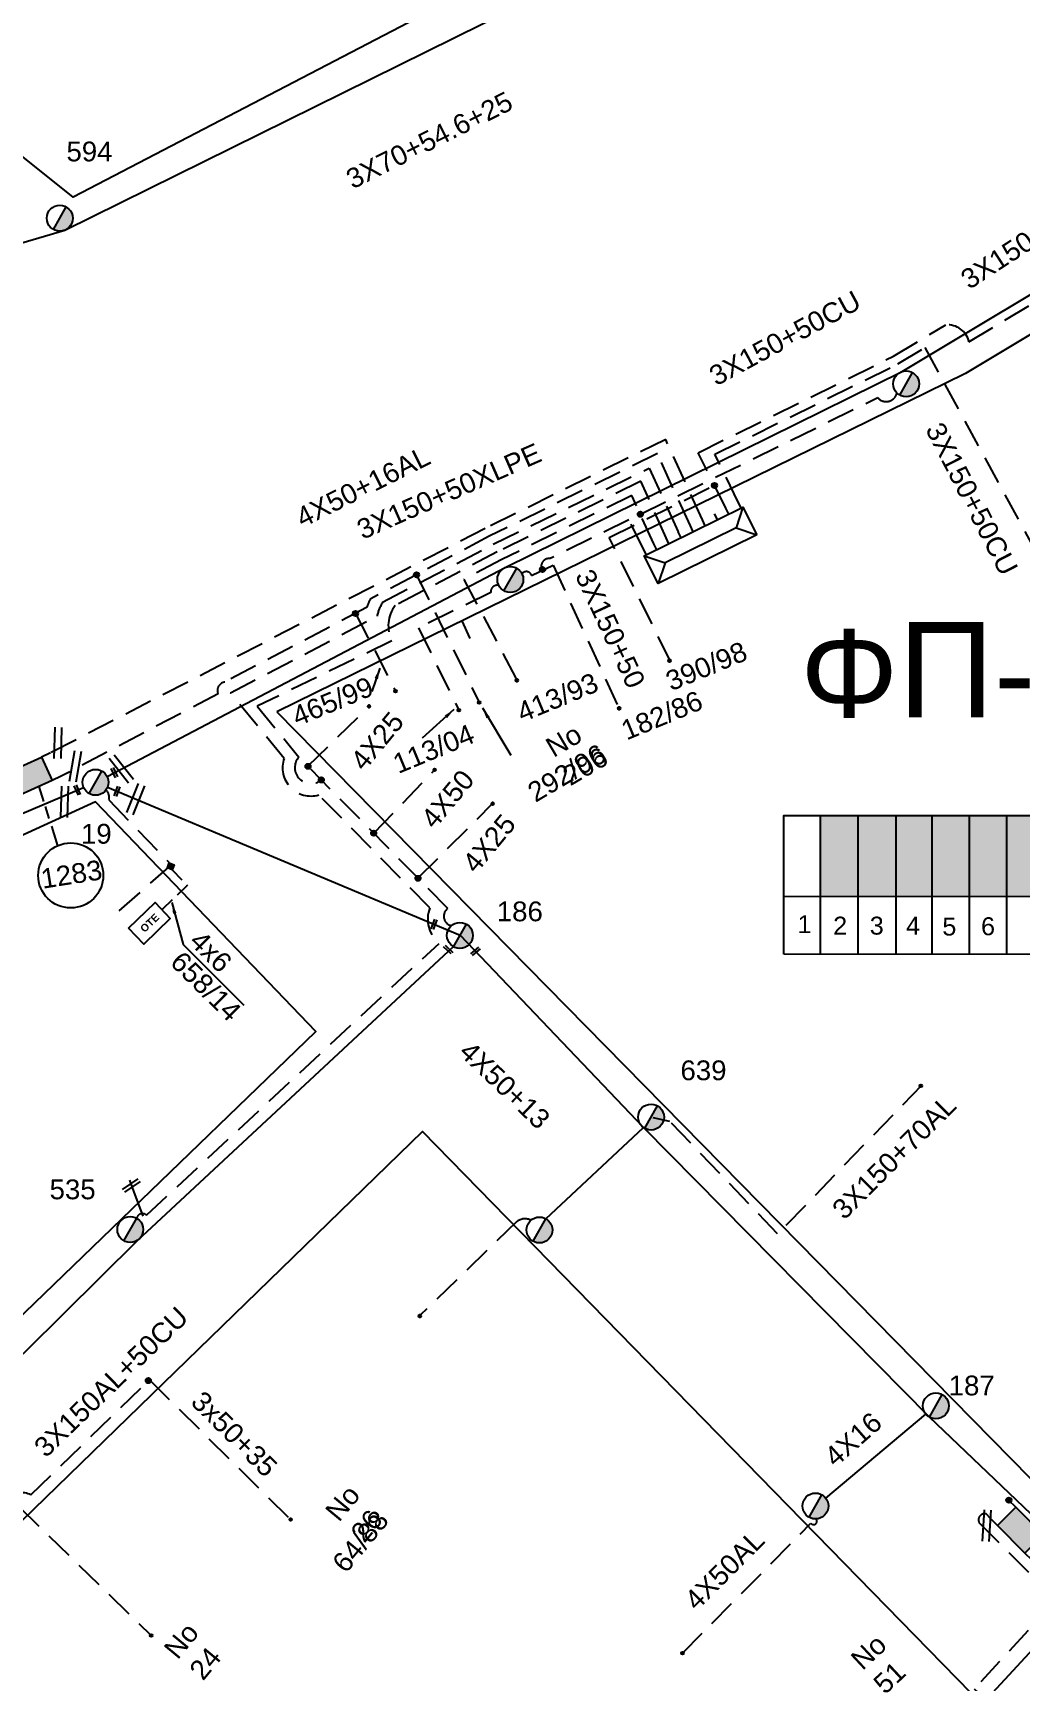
# Model space of a CAD drawing. Header units: millimetres. Extents: x 1421 to 13344, y 800 to 1949.
# Drawn here: x 11735.3 to 11825.2, y 963.7 to 1113.6 of the extents above; entities that cross this region are included whole.
import ezdxf

# ---------------------------------------------------------------- set-up
doc = ezdxf.new("R2010")
doc.units = ezdxf.units.MM
doc.linetypes.add('DASHED', pattern=[19.05, 12.7, -6.35])
for name, color, linetype in [('Link Box 4 Διευθύνσεων', 7, 'Continuous'), ('Pillar OTE', 7, 'Continuous'), ('Άγνωστα', 7, 'Continuous'), ('Γυμνά εναέρια ΧΤ και ΦΟΠ (3Φ)   4x50+16AL', 7, 'Continuous'), ('Εναέρια παροχή ΧΤ 4x16', 7, 'SYN_LINE'), ('Εναέρια παροχή ΧΤ 4x25', 7, 'SYN_LINE'), ('Επιγραφές - Σχήματα', 7, 'Continuous'), ('Καλωδια Χ.Τ. 3x50+35', 7, 'Continuous'), ('Καλώδια ΧΤ   3x150+50CU', 7, 'DASHED'), ('Καλώδια ΧΤ   3x150+70AL', 7, 'DASHED'), ('Καλώδια ΧΤ   3x150AL+50CU', 7, 'DASHED'), ('Μηχανική τομή', 7, 'Continuous'), ('Στύλος ΦΜ', 7, 'Continuous'), ('Στύλος ΦΜ @ 1', 7, 'Continuous'), ('Συνδέσεις', 7, 'Continuous'), ('Συνεστραμμένα ΧΤ   3x70+54.6+25 AL', 7, 'SYN_LINE'), ('Τομή', 7, 'Continuous'), ('Υπογεια Καλωδια Δικτυου ΧΤ 4X25', 7, 'DASHED'), ('Υποσταθμός πόλεως', 7, 'Continuous'), ('Υπόβαθρο ΔΕΗ', 7, 'Continuous'), ('Υπόγεια καλώδια Παροχών ΧΤ   4x50AL', 7, 'DASHED'), ('Υπόγεια καλώδια Παροχών ΧΤ   4x6', 7, 'DASHED')]:
    doc.layers.add(name, color=color, linetype=linetype)
doc.styles.get("Standard").update_dxf_attribs({"font": 'ARIAL.TTF'})
doc.linetypes.add('SYN_LINE', pattern='A,0.5,-0.0001,["/\\/\\/\\/",Standard,S=0.1,R=0,X=0,Y=-0.05],-0.25', length=0.7501)
doc.dimstyles.new('ISO-25', dxfattribs={"dimtxt": 2.5, "dimasz": 2.5, "dimexe": 1.25, "dimexo": 0.625, "dimtad": 1, "dimtxsty": 'Standard', "dimcen": 2.5, "dimadec": 0, "dimazin": 0, "dimtfac": 1, "dimtmove": 0, "dimatfit": 3, "dimfxl": 1, "dimarcsym": 0})

# ---------------------------------------------------------------- blocks, each defined once
blk = doc.blocks.new('LINK BOX 4 ΑΝΑΧΩΡΗΣΕΩΝ')
at = {"layer": 'Link Box 4 Διευθύνσεων', "ltscale": 40}
blk.add_hatch(color=256, dxfattribs=at).paths.add_polyline_path([(-3.54, 0), (-3.54, -4.67), (3.54, -4.67), (3.54, 0)])
for p, q in [((-3.54, 0), (-5.33, 0)), ((5.33, 0), (3.54, 0)), ((-3.54, -4.67), (-5.33, -4.67)), ((5.33, -4.67), (3.54, -4.67))]:
    blk.add_line(p, q, dxfattribs=at)
blk.add_lwpolyline([(-3.54, -4.67), (-3.54, 0), (3.54, 0), (3.54, -4.67)], close=True, dxfattribs=at)
blk = doc.blocks.new('ΥΠΑΡΧΩΝ ΤΣΙΜΕΝΤΕΝΙΟΣ ΣΤΥΛΟΣ')
at = {"layer": 'Στύλος ΦΜ'}
blk.add_hatch(color=7, dxfattribs=at).paths.add_polyline_path([(-1.29, -2.28, 0.574793), (2.62, 0, 0.268822), (1.3, 2.27)])
at = {"layer": 'Στύλος ΦΜ', "color": 7}
blk.add_line((-1.29, -2.28), (1.3, 2.27), dxfattribs=at)
blk.add_circle((0, 0), 2.62, dxfattribs=at)
at = {"layer": 'Στύλος ΦΜ', "flags": 4}
for tag, p in [('ΑΡΙΘΜΟΣ', (-4.68, 8.05)), ('ΤΥΠΟΣ', (-4.91, 3.03))]:
    blk.add_attdef(tag, p, '', height=4, dxfattribs=at)
blk = doc.blocks.new('ΥΠΟΣΤΑΘΜΟΣ ΠΟΛΕΩΣ 9 ΑΝΑΧΩΡΗΣΕΩΝ')
at = {"layer": 'Υποσταθμός πόλεως', "ltscale": 40}
for p, q in [((-9.63, -2.82), (-9.63, -4)), ((-7.12, -2.82), (-7.12, -4)), ((-4.84, -2.82), (-4.84, -4)), ((-2.36, -2.82), (-2.36, -4)), ((0.09, -2.82), (0.09, -4)), ((2.55, -2.82), (2.55, -4)), ((5.02, -2.82), (5.02, -4)), ((7.48, -2.82), (7.48, -4)), ((9.61, -2.82), (9.61, -4))]:
    blk.add_line(p, q, dxfattribs=at)
blk.add_lwpolyline([(-10.02, 2.82), (10.02, 2.82), (10.02, -2.82), (-10.02, -2.82)], close=True, dxfattribs=at)
for points in [[(-7.21, 0), (-10.02, 2.82)], [(-10.02, -2.82), (-7.21, 0)], [(-7.21, 0), (7.21, 0)], [(7.21, 0), (10.02, 2.82)], [(10.02, -2.82), (7.21, 0)]]:
    blk.add_lwpolyline(points, dxfattribs=at)
at = {"layer": 'Υποσταθμός πόλεως', "linetype": 'SYN_LINE', "ltscale": 40, "flags": 1}
for tag, p in [('ΜΕΤΑΣΧΗΜΑΤΙΣΜΟΣ', (10.79, 1.71)), ('ΙΣΧΥΣ', (10.77, -1.08)), ('ΑΡΙΘΜΟΣ', (10.89, -3.8))]:
    blk.add_attdef(tag, p, '', height=1.8, dxfattribs=at)
blk = doc.blocks.new('ΜΗΧΑΝΙΚΗ ΤΟΜΗ')
at = {"layer": 'Μηχανική τομή', "ltscale": 40}
for p, q in [((-1.89, 0.78), (1.89, 0.78)), ((1.89, 0), (-1.89, 0))]:
    blk.add_line(p, q, dxfattribs=at)
blk = doc.blocks.new('_ΣΥΝΔΕΣΗ')
at = {"layer": 'Συνδέσεις', "linetype": 'SYN_LINE', "ltscale": 40}
blk.add_hatch(color=256, dxfattribs=at).paths.add_polyline_path([(0.5, -0.01, 1), (-0.5, -0.01, 1)])
at = {"layer": 'Συνδέσεις'}
blk.add_circle((0, -0.01), 0.5, dxfattribs=at)
blk = doc.blocks.new('ΤΟΜΗ')
at = {"layer": 'Τομή', "ltscale": 40}
for p, q in [((-5.68, 0), (5.68, 0)), ((5.68, -2.33), (-5.68, -2.33))]:
    blk.add_line(p, q, dxfattribs=at)
blk = doc.blocks.new('τομή_')
at = {"layer": 'Επιγραφές - Σχήματα'}
for p, q in [((-1.29, -0.22), (0.13, 0.75)), ((-1.08, -0.46), (0.34, 0.51)), ((-0.66, 0.62), (-0.29, -0.37))]:
    blk.add_line(p, q, dxfattribs=at)
blk = doc.blocks.new('PILLAR ΟΤΕ')
at = {"layer": 'Pillar OTE', "ltscale": 40}
blk.add_lwpolyline([(-3.31, 2.02), (3.39, 2.02), (3.39, -1.99), (-3.31, -1.99)], close=True, dxfattribs=at)
at = {"layer": 'Pillar OTE', "insert": (-1.81, 0.71), "char_height": 1.3575, "width": 109.961, "attachment_point": 1}
blk.add_mtext('{\\fArial|b1|i0|c161|p34;OTE}', dxfattribs=at)
blk = doc.blocks.new('TSONTA XT1')
at = {"ltscale": 40}
h = blk.add_hatch(color=256, dxfattribs=at)
h.dxf.hatch_style = 1
h.paths.add_polyline_path([(595.96, 2487.66), (597.07, 2488.77), (595.96, 2489.87), (594.85, 2488.77)])
blk.add_lwpolyline([(594.85, 2488.77), (595.96, 2489.87), (597.07, 2488.77), (595.96, 2487.66)], close=True, dxfattribs=at)

msp = doc.modelspace()

# ---------------------------------------------------------------- hatches: boundary and pattern name
at = {"layer": 'Καλώδια ΧΤ   3x150+50CU', "linetype": 'DASHED', "ltscale": 0.2}
h = msp.add_hatch(color=133, dxfattribs=at)
h.dxf.hatch_style = 1
h.paths.add_polyline_path([(11810.44003, 1042.43335), (11807.00015, 1042.43356), (11806.99969, 1035.07297), (11810.43956, 1035.06963)])
h = msp.add_hatch(color=1, dxfattribs=at)
h.dxf.hatch_style = 1
h.paths.add_polyline_path([(11813.87959, 1042.43313), (11810.44003, 1042.43335), (11810.43956, 1035.06963), (11813.87913, 1035.06629)])
h = msp.add_hatch(color=2, dxfattribs=at)
h.dxf.hatch_style = 1
h.paths.add_polyline_path([(11817.17715, 1042.43292), (11813.87959, 1042.43313), (11813.87913, 1035.06629), (11817.17669, 1035.06309)])
h = msp.add_hatch(color=5, dxfattribs=at)
h.dxf.hatch_style = 1
h.paths.add_polyline_path([(11820.56315, 1042.43271), (11817.17715, 1042.43292), (11817.17669, 1035.06309), (11820.56269, 1035.0598)])
h = msp.add_hatch(color=30, dxfattribs=at)
h.dxf.hatch_style = 1
h.paths.add_polyline_path([(11823.95979, 1042.4325), (11820.56315, 1042.43271), (11820.56269, 1035.0598), (11823.95933, 1035.0565)])
h = msp.add_hatch(color=6, dxfattribs=at)
h.dxf.hatch_style = 1
h.paths.add_polyline_path([(11827.29684, 1042.43229), (11823.95979, 1042.4325), (11823.95933, 1035.0565), (11827.29638, 1035.05326)])

# ---------------------------------------------------------------- linework, layer by layer
at = {"layer": 'Pillar OTE', "ltscale": 40}
for points in [[(11803.67145, 1029.79348), (11803.67224, 1042.43377), (11834.00532, 1042.43187), (11834.00452, 1029.76412), (11803.67145, 1029.79441)], [(11806.99936, 1029.79109), (11807.00015, 1042.43356)], [(11810.43923, 1029.78765), (11810.44003, 1042.43335)], [(11813.8788, 1029.78422), (11813.87959, 1042.43313)], [(11817.17636, 1029.78092), (11817.17715, 1042.43292)], [(11820.56236, 1029.77754), (11820.56315, 1042.43271)], [(11823.959, 1029.77415), (11823.95979, 1042.4325)], [(11803.67178, 1035.0762), (11834.00485, 1035.04674)]]:
    msp.add_lwpolyline(points, dxfattribs=at)
at = {"layer": 'Άγνωστα', "color": 5}
msp.add_lwpolyline([(11775.11541, 1058.5357), (11774.38481, 1060.15018)], dxfattribs=at)
at = {"layer": 'Άγνωστα', "color": 2, "linetype": 'DASHED', "ltscale": 0.2}
msp.add_lwpolyline([(11773.41382, 1032.40252, -0.650072474), (11773.07572, 1033.96388), (11760.35853, 1046.9049)], format="xyb", dxfattribs=at)
at = {"layer": 'Άγνωστα', "color": 2, "linetype": 'Continuous'}
msp.add_lwpolyline([(11782.01425, 1005.73032), (11790.88408, 1014.0366)], dxfattribs=at)
at = {"layer": 'Άγνωστα', "color": 133, "linetype": 'DASHED', "ltscale": 0.2}
msp.add_lwpolyline([(11734.04872, 979.53307), (11734.04872, 979.53307), (11746.05303, 967.83435)], dxfattribs=at)
at = {"layer": 'Γυμνά εναέρια ΧΤ και ΦΟΠ (3Φ)   4x50+16AL', "color": 30, "linetype": 'Continuous', "ltscale": 0.2}
msp.add_lwpolyline([(11742.08391, 1045.96735), (11778.31532, 1064.98386), (11814.42241, 1082.82139), (11851.42409, 1104.99779)], dxfattribs=at)
at = {"layer": 'Γυμνά εναέρια ΧΤ και ΦΟΠ (3Φ)   4x50+16AL', "color": 151, "linetype": 'Continuous', "ltscale": 0.2}
msp.add_lwpolyline([(11616.86082, 988.98133), (11646.0475, 1003.15693), (11678.56046, 1016.92884), (11712.5539, 1033.38489), (11739.94244, 1044.98844)], dxfattribs=at)
at = {"layer": 'Γυμνά εναέρια ΧΤ και ΦΟΠ (3Φ)   4x50+16AL', "color": 2, "linetype": 'Continuous', "ltscale": 0.2}
msp.add_lwpolyline([(11742.11303, 1044.99243), (11774.20349, 1031.53576), (11790.88375, 1014.03694), (11816.89002, 987.6979), (11831.43244, 973.82734)], dxfattribs=at)
at = {"layer": 'Γυμνά εναέρια ΧΤ και ΦΟΠ (3Φ)   4x50+16AL', "color": 133, "linetype": 'Continuous', "ltscale": 0.2}
msp.add_lwpolyline([(11685.86935, 933.97698), (11702.87475, 951.01742), (11723.6748, 983.20409), (11734.77392, 993.78512), (11744.83312, 1003.76538), (11773.60823, 1030.49158)], dxfattribs=at)
at = {"layer": 'Γυμνά εναέρια ΧΤ και ΦΟΠ (3Φ)   4x50+16AL', "color": 85, "linetype": 'Continuous', "ltscale": 0.2}
msp.add_lwpolyline([(11745.38465, 885.39213), (11772.53352, 912.89316), (11795.98596, 935.06757), (11807.87753, 946.61466), (11832.28992, 973.01835), (11856.35277, 995.10529)], dxfattribs=at)
at = {"layer": 'Εναέρια παροχή ΧΤ 4x16', "color": 2, "linetype": 'SYN_LINE', "ltscale": 15}
msp.add_lwpolyline([(11807.48585, 980.29601), (11816.60141, 987.94611)], dxfattribs=at)
at = {"layer": 'Καλωδια Χ.Τ. 3x50+35', "color": 133, "linetype": 'DASHED', "ltscale": 0.2}
msp.add_lwpolyline([(11745.93498, 991.07751), (11745.93498, 991.07751), (11758.74881, 978.37445)], dxfattribs=at)
at = {"layer": 'Καλώδια ΧΤ   3x150+50CU', "color": 6, "linetype": 'DASHED', "ltscale": 0.2}
msp.add_lwpolyline([(11798.38791, 1070.38507), (11795.88231, 1075.44509), (11813.65556, 1084.22714), (11818.3952, 1087.06778, -0.373201804), (11820.51557, 1085.54055), (11847.64857, 1101.80231), (11850.85622, 1098.36593)], format="xyb", dxfattribs=at)
at = {"layer": 'Καλώδια ΧΤ   3x150+50CU', "color": 85, "linetype": 'DASHED', "ltscale": 0.2}
msp.add_lwpolyline([(11799.51083, 1070.94111), (11797.39591, 1075.3057), (11814.03898, 1083.52426), (11816.50901, 1085.00464), (11827.3845, 1064.99116)], dxfattribs=at)
at = {"layer": 'Καλώδια ΧΤ   3x150+50CU', "color": 133, "linetype": 'DASHED', "ltscale": 0.2}
for points in [[(11790.60804, 1069.84346), (11812.20894, 1080.45186, 0.630003966), (11813.95196, 1080.88628)], [(11732.62734, 978.15256, -0.725537856), (11735.13856, 980.59157), (11745.93498, 991.07751)]]:
    msp.add_lwpolyline(points, format="xyb", dxfattribs=at)
at = {"layer": 'Καλώδια ΧΤ   3x150+50CU', "color": 151, "linetype": 'DASHED', "ltscale": 0.2}
msp.add_lwpolyline([(11796.25323, 1069.32803), (11792.91271, 1076.65671), (11776.49974, 1068.54842), (11736.92433, 1048.12119)], dxfattribs=at)
at = {"layer": 'Καλώδια ΧΤ   3x150+50CU', "color": 1, "linetype": 'DASHED', "ltscale": 0.2}
msp.add_lwpolyline([(11795.15835, 1068.78586), (11792.15961, 1075.36469), (11776.86285, 1067.83551), (11766.01736, 1062.10255, 0.038930616), (11765.69917, 1061.34707), (11752.79368, 1054.57346, 0.494365865), (11752.1758, 1053.49369), (11737.90049, 1046.00111)], format="xyb", dxfattribs=at)
at = {"layer": 'Καλώδια ΧΤ   3x150+50CU', "color": 5, "linetype": 'DASHED', "ltscale": 0.2}
for points in [[(11744.77395, 1005.77289, -0.583093199), (11745.65266, 1006.05513), (11772.28782, 1030.79376, -0.320970371), (11771.44799, 1034.02235), (11761.34579, 1044.30235, -0.609271158), (11758.1843, 1047.62451), (11753.31418, 1053.58176), (11766.64792, 1060.58014), (11766.64792, 1060.58014, -0.081863218), (11767.14983, 1061.834), (11777.22597, 1067.12259), (11791.415, 1074.03175), (11794.05516, 1068.23959)], [(11822.48493, 978.45723), (11822.07926, 978.86522, 0.665206203), (11821.44597, 978.0579), (11828.47973, 971.04798), (11820.98153, 962.93815), (11823.13479, 960.97118), (11809.05845, 945.56164), (11800.71549, 937.62514), (11790.87737, 947.75354)]]:
    msp.add_lwpolyline(points, format="xyb", dxfattribs=at)
at = {"layer": 'Καλώδια ΧΤ   3x150+50CU', "color": 2, "linetype": 'DASHED', "ltscale": 0.2}
for points in [[(11792.94967, 1067.69218), (11790.65419, 1072.84273), (11777.58909, 1066.40968), (11768.29941, 1061.53388, 0.287738565), (11767.99182, 1058.32556), (11755.74891, 1052.3731), (11759.52979, 1047.74823, 0.933781668), (11761.57209, 1045.66998)], [(11780.65389, 1005.59546, 0.27627033), (11779.37842, 1005.4878), (11770.60723, 996.97971)]]:
    msp.add_lwpolyline(points, format="xyb", dxfattribs=at)
at = {"layer": 'Καλώδια ΧΤ   3x150+50CU', "color": 6, "linetype": 'DASHED', "ltscale": 0.2}
msp.add_lwpolyline([(11793.36045, 1056.44187), (11787.77319, 1067.72522), (11797.35543, 1072.47014)], dxfattribs=at)
at = {"layer": 'Καλώδια ΧΤ   3x150+50CU', "color": 133, "linetype": 'DASHED', "ltscale": 0.2}
msp.add_lwpolyline([(11791.84621, 1067.14576), (11789.82028, 1071.55981), (11777.9522, 1065.69677), (11774.55483, 1063.91362), (11779.37444, 1054.731)], dxfattribs=at)
at = {"layer": 'Καλώδια ΧΤ   3x150+50CU', "color": 30, "linetype": 'DASHED', "ltscale": 0.2}
for points in [[(11790.89125, 1066.67289), (11789.57296, 1069.33513), (11782.39412, 1065.80953, 0.630091087), (11781.68841, 1064.73693)], [(11779.83265, 1064.42168, -0.622511795), (11780.71015, 1064.2565), (11782.66667, 1065.21737), (11788.60946, 1052.27887)], [(11777.72533, 1063.36923, 0.526885902), (11777.00218, 1062.70636), (11770.41475, 1059.50358), (11774.08815, 1052.02379)], [(11741.98488, 1044.76276, -0.261797266), (11742.23838, 1043.84988), (11747.8976, 1037.95076), (11743.14017, 1033.74089)]]:
    msp.add_lwpolyline(points, format="xyb", dxfattribs=at)
at = {"layer": 'Καλώδια ΧΤ   3x150+50CU', "color": 1, "linetype": 'DASHED', "ltscale": 0.2}
for points in [[(11770.24209, 1064.33576), (11775.94557, 1052.72229)], [(11764.68537, 1060.81496), (11768.36495, 1053.69173)]]:
    msp.add_lwpolyline(points, dxfattribs=at)
at = {"layer": 'Καλώδια ΧΤ   3x150+70AL', "color": 2, "ltscale": 0.2}
msp.add_lwpolyline([(11816.23491, 1017.88866), (11803.1041, 1004.34488), (11793.28821, 1014.59435), (11791.77143, 1014.91274)], dxfattribs=at)
at = {"layer": 'Συνεστραμμένα ΧΤ   3x70+54.6+25 AL', "color": 27, "linetype": 'SYN_LINE', "ltscale": 20}
msp.add_lwpolyline([(11727.69574, 1092.60952), (11738.23327, 1095.70185), (11778.76993, 1115.71372), (11813.88152, 1135.2319)], dxfattribs=at)
at = {"layer": 'Υπογεια Καλωδια Δικτυου ΧΤ 4X25', "color": 2, "linetype": 'DASHED', "ltscale": 0.2}
for points in [[(11760.35853, 1046.9049), (11765.99462, 1052.44351)], [(11770.37073, 1036.71649), (11777.16546, 1043.50665)]]:
    msp.add_lwpolyline(points, dxfattribs=at)
at = {"layer": 'Υπόβαθρο ΔΕΗ'}
for points in [[(11702.75798, 1127.72643), (11763.41625, 1189.34748), (11811.17072, 1136.2814), (11738.98636, 1098.68608), (11702.75798, 1127.72643)], [(11757.52788, 1051.87159), (11833.11489, 974.9542), (11901.18629, 1041.2638), (11846.11111, 1098.16834), (11820.20803, 1082.65438), (11757.52788, 1051.87159)], [(11735.87519, 1045.06858), (11736.3007, 1043.70734)], [(11637.62309, 996.31171), (11636.70406, 991.83622), (11686.88868, 951.17414), (11761.06441, 1022.78131), (11741.02142, 1043.67393), (11637.62309, 996.31171)], [(11736.44645, 1043.24108), (11736.78963, 1042.14323)], [(11737.00324, 1041.45988), (11737.56003, 1039.67869)], [(11748.99175, 1030.68058), (11754.5155, 1025.17469)], [(11753.23901, 897.86813), (11820.70931, 962.56218), (11770.7767, 1013.65618), (11697.78599, 942.76449), (11753.23901, 897.86813)], [(11744.47535, 1008.2498), (11745.32714, 1005.95134)]]:
    msp.add_lwpolyline(points, dxfattribs=at)
msp.add_circle((11738.76567, 1036.97501), 2.96031, dxfattribs=at)
at = {"layer": 'Υπόγεια καλώδια Παροχών ΧΤ   4x50AL', "color": 2, "linetype": 'DASHED', "ltscale": 0.2}
msp.add_lwpolyline([(11766.3393, 1040.81887), (11771.88661, 1046.58129)], dxfattribs=at)
at = {"layer": 'Υπόγεια καλώδια Παροχών ΧΤ   4x50AL', "color": 2, "ltscale": 0.2}
msp.add_lwpolyline([(11794.44782, 966.20144), (11806.13789, 978.01615, 1.0710964), (11806.59327, 978.41456)], format="xyb", dxfattribs=at)
at = {"layer": 'Υπόγεια καλώδια Παροχών ΧΤ   4x6', "color": 30, "linetype": 'DASHED', "ltscale": 0.1}
msp.add_lwpolyline([(11748.00932, 1037.48671), (11749.37609, 1036.06201), (11747.13189, 1033.90908)], dxfattribs=at)

# ---------------------------------------------------------------- block references
at = {"layer": 'Link Box 4 Διευθύνσεων'}
for p, xscale, yscale, zscale, rotation in [((11734.50433, 1047.00692), 0.4999999999999997, 0.4999999999999997, 0.4999999999999997, 24.72323136860651), ((11826.01852, 978.21369), 0.4999999999999998, 0.4999999999999998, 0.4999999999999998, 314.8369053063458)]:
    msp.add_blockref('LINK BOX 4 ΑΝΑΧΩΡΗΣΕΩΝ', p, dxfattribs=dict(at, xscale=xscale, yscale=yscale, zscale=zscale, rotation=rotation))
at = {"layer": 'Pillar OTE', "xscale": 0.5, "yscale": 0.5, "zscale": 0.5, "rotation": 43.81098411642448}
msp.add_blockref('PILLAR ΟΤΕ', (11745.91423, 1032.59433), dxfattribs=at)
at = {"layer": 'Επιγραφές - Σχήματα'}
msp.add_blockref('τομή_', (11744.76952, 1008.61728), dxfattribs=at)
at = {"layer": 'Μηχανική τομή'}
for p, xscale, yscale, zscale, rotation in [((11742.64673, 1046.28847), 0.2500000000001927, 0.2500000000001927, 0.2500000000001927, 295.3608554597698), ((11739.26814, 1044.70276), 0.2500000000001927, 0.2500000000001927, 0.2500000000001927, 294.1199495369558), ((11743.07777, 1044.58788), 0.249999999999919, 0.249999999999919, 0.249999999999919, 68.45138536945211), ((11771.91271, 1032.49195), 0.249999999999919, 0.249999999999919, 0.249999999999919, 68.45138536945211), ((11773.04988, 1030.15788), 0.2500000000002004, 0.2500000000002004, 0.2500000000002004, 316.6227947981087), ((11775.67225, 1029.99492), 0.2499999999999681, 0.2499999999999681, 0.2499999999999681, 40.33340061720715)]:
    msp.add_blockref('ΜΗΧΑΝΙΚΗ ΤΟΜΗ', p, dxfattribs=dict(at, xscale=xscale, yscale=yscale, zscale=zscale, rotation=rotation))
at = {"layer": 'Στύλος ΦΜ @ 1', "ltscale": 40}
ref = msp.add_blockref('ΥΠΑΡΧΩΝ ΤΣΙΜΕΝΤΕΝΙΟΣ ΣΤΥΛΟΣ', (11737.76763, 1096.78366), dxfattribs=dict(at, xscale=0.4499999999998181, yscale=0.4499999999998181, zscale=0.4499999999998181))
ref.add_attrib('ΤΥΠΟΣ', '594', (11738.37833, 1101.95489), dxfattribs={"layer": 'Στύλος ΦΜ', "height": 1.8, "flags": 4})
at = {"layer": 'Στύλος ΦΜ @ 1', "ltscale": 40, "xscale": 0.4499999999998181, "yscale": 0.4499999999998181, "zscale": 0.4499999999998181}
for p in [(11814.79839, 1081.70524), (11778.77662, 1063.90019), (11781.42869, 1004.70843), (11806.54223, 979.59122)]:
    msp.add_blockref('ΥΠΑΡΧΩΝ ΤΣΙΜΕΝΤΕΝΙΟΣ ΣΤΥΛΟΣ', p, dxfattribs=at)
at = {"layer": 'Στύλος ΦΜ @ 1', "ltscale": 40}
ref = msp.add_blockref('ΥΠΑΡΧΩΝ ΤΣΙΜΕΝΤΕΝΙΟΣ ΣΤΥΛΟΣ', (11741.02689, 1045.44788), dxfattribs=dict(at, xscale=0.4499999999998181, yscale=0.4499999999998181, zscale=0.4499999999998181))
ref.add_attrib('ΤΥΠΟΣ', '19', (11739.69554, 1039.86356), dxfattribs={"layer": 'Στύλος ΦΜ', "height": 1.8, "flags": 4})
ref = msp.add_blockref('ΥΠΑΡΧΩΝ ΤΣΙΜΕΝΤΕΝΙΟΣ ΣΤΥΛΟΣ', (11774.18926, 1031.51605), dxfattribs=dict(at, xscale=0.4499999999998181, yscale=0.4499999999998181, zscale=0.4499999999998181))
ref.add_attrib('ΤΥΠΟΣ', '186', (11777.53951, 1032.80202), dxfattribs={"layer": 'Στύλος ΦΜ', "height": 1.8, "flags": 4})
ref = msp.add_blockref('ΥΠΑΡΧΩΝ ΤΣΙΜΕΝΤΕΝΙΟΣ ΣΤΥΛΟΣ', (11791.58261, 1014.98496), dxfattribs=dict(at, xscale=0.4499999999998181, yscale=0.4499999999998181, zscale=0.4499999999998181))
ref.add_attrib('ΤΥΠΟΣ', '639', (11794.25665, 1018.33831), dxfattribs={"layer": 'Στύλος ΦΜ', "height": 1.8, "flags": 4})
ref = msp.add_blockref('ΥΠΑΡΧΩΝ ΤΣΙΜΕΝΤΕΝΙΟΣ ΣΤΥΛΟΣ', (11744.18839, 1004.751), dxfattribs=dict(at, xscale=0.4499999999998181, yscale=0.4499999999998181, zscale=0.4499999999998181))
ref.add_attrib('ΤΥΠΟΣ', '535', (11736.84193, 1007.50381), dxfattribs={"layer": 'Στύλος ΦΜ', "height": 1.8, "flags": 4})
ref = msp.add_blockref('ΥΠΑΡΧΩΝ ΤΣΙΜΕΝΤΕΝΙΟΣ ΣΤΥΛΟΣ', (11817.50357, 988.70323), dxfattribs=dict(at, xscale=0.4499999999998181, yscale=0.4499999999998181, zscale=0.4499999999998181))
ref.add_attrib('ΤΥΠΟΣ', '187', (11818.66635, 989.65705), dxfattribs={"layer": 'Στύλος ΦΜ', "height": 1.8, "flags": 4})
at = {"layer": 'Συνδέσεις'}
for p, xscale, yscale, zscale in [((11797.35543, 1072.47014), 0.4777242751394019, 0.4777242751394019, 0.4777242751394019), ((11790.60804, 1069.84346), 0.4777242751394019, 0.4777242751394019, 0.4777242751394019), ((11781.69679, 1064.81222), 0.4777242751394019, 0.4777242751394019, 0.4777242751394019), ((11770.24209, 1064.33576), 0.4777242751394019, 0.4777242751394019, 0.4777242751394019), ((11764.68537, 1060.81496), 0.4777242751394019, 0.4777242751394019, 0.4777242751394019), ((11793.26162, 1056.52025), 0.25, 0.25, 0.25), ((11779.37444, 1054.731), 0.25, 0.25, 0.25), ((11768.33238, 1053.75479), 0.25, 0.25, 0.25), ((11765.91205, 1052.36237), 0.25, 0.25, 0.25), ((11774.08815, 1052.02379), 0.25, 0.25, 0.25), ((11775.94557, 1052.72229), 0.25, 0.25, 0.25), ((11788.68457, 1052.18125), 0.25, 0.25, 0.25), ((11760.35853, 1046.9049), 0.4777242751394019, 0.4777242751394019, 0.4777242751394019), ((11761.57209, 1045.66998), 0.4777242751394019, 0.4777242751394019, 0.4777242751394019), ((11771.88661, 1046.58129), 0.25, 0.25, 0.25), ((11777.16546, 1043.50665), 0.25, 0.25, 0.25), ((11766.3393, 1040.81887), 0.4777242751394019, 0.4777242751394019, 0.4777242751394019), ((11770.37073, 1036.71649), 0.4777242751394019, 0.4777242751394019, 0.4777242751394019), ((11816.12883, 1017.82674), 0.25, 0.25, 0.25), ((11770.53122, 996.88398), 0.25, 0.25, 0.25), ((11745.83304, 991.00559), 0.4777242751394019, 0.4777242751394019, 0.4777242751394019), ((11824.14474, 980.1251), 0.4777242751394019, 0.4777242751394019, 0.4777242751394019), ((11758.78377, 978.37386), 0.25, 0.25, 0.25), ((11746.08615, 967.80027), 0.25, 0.25, 0.25), ((11794.43718, 966.19068), 0.25, 0.25, 0.25)]:
    msp.add_blockref('_ΣΥΝΔΕΣΗ', p, dxfattribs=dict(at, xscale=xscale, yscale=yscale, zscale=zscale))
at = {"layer": 'Συνδέσεις', "xscale": 0.3075184835441075, "yscale": 0.3075184835441075, "zscale": 0.3075184835441075, "rotation": 23.35794991936682}
msp.add_blockref('TSONTA XT1', (11883.06343, 262.52004), dxfattribs=at)
at = {"layer": 'Τομή'}
for p, xscale, yscale, zscale, rotation in [((11737.89607, 1049.02881), 0.2499999999999668, 0.2499999999999668, 0.2499999999999668, 268.3828306759647), ((11739.46789, 1046.85502), 0.2499999999999668, 0.2499999999999668, 0.2499999999999668, 260.168593047897), ((11743.60776, 1046.84566), 0.2499999999999669, 0.2499999999999669, 0.2499999999999669, 308.1680509152084), ((11738.48987, 1043.66589), 0.2499999999999668, 0.2499999999999668, 0.2499999999999668, 268.3828306759647), ((11744.94619, 1043.81476), 0.2499999999998873, 0.2499999999998873, 0.2499999999998873, 248.1909067709115), ((11822.42266, 977.78373), 0.2500000000000557, 0.2500000000000557, 0.2500000000000557, 266.3054486218056)]:
    msp.add_blockref('ΤΟΜΗ', p, dxfattribs=dict(at, xscale=xscale, yscale=yscale, zscale=zscale, rotation=rotation))
at = {"layer": 'Υποσταθμός πόλεως', "xscale": 0.5, "yscale": 0.5, "zscale": 0.5, "rotation": 206.3435813144936}
msp.add_blockref('ΥΠΟΣΤΑΘΜΟΣ ΠΟΛΕΩΣ 9 ΑΝΑΧΩΡΗΣΕΩΝ', (11796.08541, 1067.01204), dxfattribs=at)

# ---------------------------------------------------------------- texts
at = {"ltscale": 30, "char_height": 1.63441, "width": 11.2572904, "attachment_point": 1}
for s, insert in [('1', (11804.91761, 1033.3548)), ('2', (11808.15608, 1033.22134)), ('3', (11811.48666, 1033.22134)), ('4', (11814.79017, 1033.22134)), ('5', (11818.09368, 1033.14016)), ('6', (11821.61381, 1033.16723))]:
    msp.add_mtext(s, dxfattribs=dict(at, insert=insert))
at = {"layer": 'Άγνωστα', "color": 7, "char_height": 1.8, "attachment_point": 1}
for s, gutter_width, insert, rotation in [('3X70+54.6+25', 12.5, (11763.61919, 1101.00434), 26.6279846), ('3X150+50CU', 12.5, (11796.66237, 1083.05702), 28.4229663), ('3X150+50CU', 12.5, (11818.10938, 1078.40336), 297.2510609), ('3X150+50XLPE', 12.5, (11764.60615, 1069.15504), 23.721414), ('3X150+50', 12.5, (11786.26713, 1065.03708), 294.9619134), ('390/98', 1.77636, (11792.71772, 1055.3859), 22.4965232), ('465/99', 1.77636, (11758.70084, 1052.18227), 22.4965232), ('413/93', 1.77636, (11779.16828, 1052.54074), 22.4965232), ('182/86', 1.77636, (11788.66392, 1050.90828), 22.4965232), ('113/04', 1.77636, (11767.88931, 1047.86096), 22.4965232), ('292/96', 1.77636, (11780.1404, 1045.11966), 30.6214066), ('4X50', 12.5, (11770.49154, 1042.2462), 50.4055177), ('1283', 12.5, (11735.92915, 1037.53571), 9.0165632), ('4x6', 1.77636, (11750.72201, 1032.11731), 315.342981), ('658/14', 1.77636, (11748.97276, 1030.22741), 315.342981), ('4X50+13', 12.5, (11775.23744, 1022.05287), 316.2596131), ('3X150+70AL', 12.5, (11807.89691, 1006.8228), 44.9847895), ('3x50+35', 12.5, (11750.85973, 990.21677), 315.0930382), ('64/88', 1.63358, (11762.42829, 974.52925), 50.4055177)]:
    msp.add_mtext_dynamic_manual_height_columns(s, width=1.8, gutter_width=gutter_width, heights=[0.04535], dxfattribs=dict(at, insert=insert, rotation=rotation))
at = {"layer": 'Άγνωστα', "color": 7}
note = msp.add_mtext_dynamic_manual_height_columns('No ', width=1.8, gutter_width=1.77636, heights=[0.04535, 0], dxfattribs=dict(at, insert=(11778.71428, 1047.38321), char_height=1.8, attachment_point=1, rotation=30.6214066))
for column, words in zip(note.columns.linked_columns, ['206']):
    column.text = words
note = msp.add_mtext_dynamic_manual_height_columns('No ', width=1.8, gutter_width=1.63358, heights=[0.04535, 0], dxfattribs=dict(at, insert=(11759.60223, 976.55472), char_height=1.8, attachment_point=1, rotation=50.4055177))
for column, words in zip(note.columns.linked_columns, ['26']):
    column.text = words
note = msp.add_mtext_dynamic_manual_height_columns('No ', width=1.8, gutter_width=1.53895, heights=[0.04535, 0], dxfattribs=dict(at, insert=(11744.98181, 964.09959), char_height=1.8, attachment_point=1, rotation=50.4055177))
for column, words in zip(note.columns.linked_columns, ['24']):
    column.text = words
note = msp.add_mtext_dynamic_manual_height_columns('No ', width=1.8, gutter_width=1.95453, heights=[0.04535, 0], dxfattribs=dict(at, insert=(11806.85004, 963.31398), char_height=1.8, attachment_point=1, rotation=42.9913539))
for column, words in zip(note.columns.linked_columns, ['51']):
    column.text = words
at = {"layer": 'Γυμνά εναέρια ΧΤ και ΦΟΠ (3Φ)   4x50+16AL', "color": 7, "insert": (11759.0513, 1070.19715), "char_height": 1.8, "attachment_point": 1, "rotation": 26.6279846}
msp.add_mtext_dynamic_manual_height_columns('4X50+16AL', width=1.8, gutter_width=12.5, heights=[0.04535], dxfattribs=at)
at = {"layer": 'Εναέρια παροχή ΧΤ 4x16', "color": 7, "insert": (11807.16331, 984.40184), "char_height": 1.8, "attachment_point": 1, "rotation": 41.3533678}
msp.add_mtext_dynamic_manual_height_columns('4X16', width=1.8, gutter_width=12.5, heights=[0.04535], dxfattribs=at)
at = {"layer": 'Εναέρια παροχή ΧΤ 4x25', "color": 7, "char_height": 1.8, "attachment_point": 1, "rotation": 50.4055177}
for insert in [(11764.08076, 1047.5257), (11774.26604, 1038.20865)]:
    msp.add_mtext_dynamic_manual_height_columns('4X25', width=1.8, gutter_width=12.5, heights=[0.04535], dxfattribs=dict(at, insert=insert))
at = {"layer": 'Καλώδια ΧΤ   3x150AL+50CU', "color": 7, "char_height": 1.8, "attachment_point": 1}
for insert, rotation in [((11819.55838, 1091.7483), 33.1327201), ((11735.25752, 985.19851), 44.0711105)]:
    msp.add_mtext_dynamic_manual_height_columns('3X150AL+50CU', width=1.8, gutter_width=12.5, heights=[0.04535], dxfattribs=dict(at, insert=insert, rotation=rotation))
at = {"layer": 'Υπόβαθρο ΔΕΗ', "insert": (11805.15827, 1060.0385), "char_height": 8, "attachment_point": 1}
msp.add_mtext_dynamic_manual_height_columns('Φ{\\H1.0833x;Π}-68', width=84.657329, gutter_width=12.5, heights=[0], dxfattribs=at)
at = {"layer": 'Υπόγεια καλώδια Παροχών ΧΤ   4x50AL', "color": 7, "insert": (11794.46221, 971.2506), "char_height": 1.8, "attachment_point": 1, "rotation": 45.0659409}
msp.add_mtext_dynamic_manual_height_columns('4X50AL', width=1.8, gutter_width=12.5, heights=[0.04535], dxfattribs=at)

# ---------------------------------------------------------------- leaders
at = {"layer": 'Επιγραφές - Σχήματα', "ltscale": 40}
for points in [[(11766.90134, 1055.83269), (11766.1775, 1053.70115)], [(11773.64823, 1052.07551), (11770.76212, 1049.46589)], [(11776.22742, 1052.21194), (11778.80605, 1047.91237)], [(11747.97538, 1034.49721), (11748.99175, 1030.68058)]]:
    msp.add_leader(points, dimstyle='ISO-25', override={"dimasz": 1, "dimtad": 0}, dxfattribs=at)

doc.saveas('drawing.dxf')
